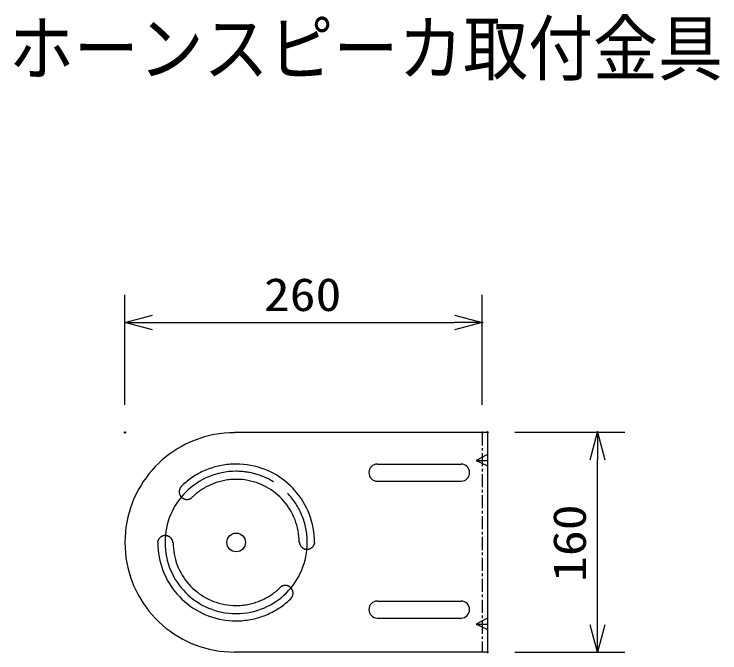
# Model space of a CAD drawing. Units: millimetres, scale not verified. Extents: x -62 to 63, y -57 to 57.
# Drawn here: x -35.1 to 16.3, y 10.8 to 57.3 of the extents above; entities that cross this region are included whole.
import ezdxf
from ezdxf.enums import TextEntityAlignment as Align

# ---------------------------------------------------------------- set-up
doc = ezdxf.new("R2010")
doc.units = ezdxf.units.MM
doc.header["$LTSCALE"] = 0.190318
doc.header["$PDMODE"] = 32
doc.header["$PDSIZE"] = 0.0952
doc.linetypes.add('CHAIN1', pattern=[8, 5, -1, 1, -1])
doc.linetypes.add('CHAIN2', pattern=[12, 9, -1, 1, -1])
for name, color, linetype in [('0-0_MOJI1', 2, 'Continuous'), ('0-2_GAIKEI', 1, 'Continuous'), ('0-3_WAKU', 3, 'Continuous'), ('0-4_DEFPOINTS', 7, 'Continuous')]:
    doc.layers.add(name, color=color, linetype=linetype)
doc.styles.add('ＭＳ ゴシック', font='')
doc.styles.get('ＭＳ ゴシック').set_extended_font_data('MS Gothic')

# ---------------------------------------------------------------- blocks, each defined once
blk = doc.blocks.new('_OPEN30')
at = {"layer": '0-4_DEFPOINTS'}
blk.add_line((0, 0), (-1, 0), dxfattribs=at)
blk.add_lwpolyline([(-1, 0.26795), (0, 0), (-1, -0.26795)], dxfattribs=at)

msp = doc.modelspace()

# ---------------------------------------------------------------- linework, layer by layer
at = {"layer": '0-2_GAIKEI', "color": 7}
for p, q in [((-19.0721, 26.8965), (-0.6638, 26.8965)), ((-0.6638, 26.8965), (-0.6638, 10.8965)), ((-0.6638, 10.8965), (-19.0757, 10.8965))]:
    msp.add_line(p, q, dxfattribs=at)
at = {"layer": '0-2_GAIKEI', "linetype": 'CHAIN1'}
msp.add_line((-1.0519, 26.8965), (-1.0519, 10.9565), dxfattribs=at)
at = {"layer": '0-2_GAIKEI'}
for p, q in [((-1.4891, 24.8511), (-0.7062, 24.4914)), ((-8.677, 24.583), (-2.5818, 24.583)), ((-1.9618, 23.9637), (-1.9618, 23.963)), ((-1.9618, 23.9623), (-1.9618, 23.963)), ((-8.677, 23.3417), (-2.6017, 23.3417)), ((-8.677, 14.6235), (-2.5818, 14.6235)), ((-1.9618, 14.0042), (-1.9618, 14.0035)), ((-1.9618, 14.0027), (-1.9618, 14.0035)), ((-8.677, 13.3822), (-2.6017, 13.3822)), ((-1.4891, 12.9384), (-0.7062, 12.5787))]:
    msp.add_line(p, q, dxfattribs=at)
at = {"layer": '0-2_GAIKEI', "color": 7}
for points in [[(-19.0721, 26.8638), (-19.4478, 26.8552), (-19.8189, 26.8294), (-20.1853, 26.7868), (-20.5463, 26.7279), (-20.9018, 26.6531), (-21.2513, 26.5627), (-21.5943, 26.457), (-21.9306, 26.3366), (-22.2598, 26.2017), (-22.5814, 26.0528), (-22.8951, 25.8902), (-23.2005, 25.7143), (-23.4972, 25.5255), (-23.7848, 25.3242), (-24.063, 25.1108), (-24.3314, 24.8856), (-24.5895, 24.6491), (-24.8371, 24.4016), (-25.0736, 24.1434), (-25.2988, 23.8751), (-25.5122, 23.5969), (-25.7135, 23.3093), (-25.9023, 23.0125), (-26.0782, 22.7072), (-26.2408, 22.3935), (-26.3897, 22.0718), (-26.5246, 21.7427), (-26.6451, 21.4064), (-26.7507, 21.0633), (-26.8411, 20.7139), (-26.916, 20.3584), (-26.9749, 19.9973), (-27.0174, 19.631), (-27.0432, 19.2598), (-27.0519, 18.8842), (-27.0432, 18.5085), (-27.0174, 18.1374), (-26.9749, 17.771), (-26.916, 17.41)], [(-26.916, 17.41), (-26.8411, 17.0545), (-26.7507, 16.705), (-26.6451, 16.362), (-26.5246, 16.0257), (-26.3897, 15.6965), (-26.2408, 15.3749), (-26.0782, 15.0612), (-25.9023, 14.7558), (-25.7135, 14.4591), (-25.5122, 14.1715), (-25.2988, 13.8933), (-25.0736, 13.625), (-24.8371, 13.3668), (-24.5895, 13.1193), (-24.3314, 12.8827), (-24.063, 12.6576), (-23.7848, 12.4441), (-23.4972, 12.2429), (-23.2005, 12.0541), (-22.8951, 11.8782), (-22.5814, 11.7156), (-22.2598, 11.5667), (-21.9306, 11.4318), (-21.5943, 11.3114), (-21.2513, 11.2058), (-20.9018, 11.1153), (-20.5463, 11.0405), (-20.1853, 10.9816), (-19.8189, 10.9391), (-19.4478, 10.9133), (-19.0721, 10.9046), (-19.0721, 10.9046)]]:
    msp.add_lwpolyline(points, dxfattribs=at)
at = {"layer": '0-2_GAIKEI'}
for points in [[(-0.7062, 25.2532), (-1.4891, 24.8511), (-0.6427, 24.8511)], [(-19.4898, 24.565), (-19.6212, 24.5512), (-19.7517, 24.5346), (-19.8812, 24.515), (-20.0098, 24.4925), (-20.1374, 24.4671), (-20.264, 24.4389), (-20.3894, 24.408), (-20.5138, 24.3743), (-20.6371, 24.3379), (-20.7591, 24.2988), (-20.88, 24.257), (-20.9996, 24.2127), (-21.1179, 24.1657), (-21.2349, 24.1162), (-21.3506, 24.0642), (-21.4649, 24.0097), (-21.5777, 23.9528), (-21.6891, 23.8935), (-21.7991, 23.8318), (-21.9075, 23.7677), (-22.0144, 23.7014), (-22.1197, 23.6328), (-22.2233, 23.5619), (-22.3253, 23.4888), (-22.4257, 23.4136), (-22.5242, 23.3362), (-22.6211, 23.2567), (-22.7161, 23.1752), (-22.8094, 23.0916), (-22.9007, 23.0061), (-22.9902, 22.9185), (-22.9902, 22.9185)], [(-13.2502, 18.8842), (-13.2564, 19.1528), (-13.2749, 19.4181), (-13.3053, 19.6801), (-13.3474, 19.9382), (-13.4009, 20.1924), (-13.4656, 20.4423), (-13.5411, 20.6876), (-13.6272, 20.928), (-13.7237, 21.1634), (-13.8302, 21.3933), (-13.9464, 21.6176), (-14.0722, 21.836), (-14.2072, 22.0481), (-14.3511, 22.2538), (-14.5037, 22.4527), (-14.6647, 22.6445), (-14.8338, 22.8291), (-15.0108, 23.0061), (-15.1954, 23.1752), (-15.3873, 23.3362), (-15.5862, 23.4888), (-15.7919, 23.6327), (-16.004, 23.7677), (-16.2224, 23.8935), (-16.4467, 24.0097), (-16.6766, 24.1162), (-16.912, 24.2126), (-17.1524, 24.2988), (-17.3977, 24.3743), (-17.6476, 24.4389), (-17.9018, 24.4924), (-18.1599, 24.5345), (-18.4219, 24.565), (-18.6873, 24.5834), (-18.9558, 24.5896), (-19.0905, 24.5881), (-19.2244, 24.5834), (-19.3575, 24.5757), (-19.4898, 24.565)], [(-19.3828, 23.4529), (-19.4879, 23.442), (-19.5923, 23.4287), (-19.6959, 23.4132), (-19.7988, 23.3953), (-19.9008, 23.3751), (-20.0021, 23.3527), (-20.1025, 23.3281), (-20.202, 23.3013), (-20.3006, 23.2723), (-20.3983, 23.2412), (-20.495, 23.208), (-20.5907, 23.1727), (-20.6854, 23.1353), (-20.7791, 23.0959), (-20.8717, 23.0546), (-20.9632, 23.0112), (-21.0536, 22.9659), (-21.1429, 22.9187), (-21.2309, 22.8696), (-21.3178, 22.8186), (-21.4034, 22.7658), (-21.4878, 22.7112), (-21.5709, 22.6548), (-21.6527, 22.5967), (-21.7331, 22.5368), (-21.8122, 22.4752), (-21.8899, 22.412), (-21.9661, 22.347), (-22.0409, 22.2805), (-22.1143, 22.2124), (-22.1861, 22.1427), (-22.1861, 22.1427)], [(-14.3675, 18.8842), (-14.3725, 19.1002), (-14.3873, 19.3136), (-14.4118, 19.5242), (-14.4456, 19.7319), (-14.4886, 19.9362), (-14.5406, 20.1372), (-14.6014, 20.3345), (-14.6706, 20.5278), (-14.7482, 20.7171), (-14.8338, 20.902), (-14.9273, 21.0824), (-15.0285, 21.258), (-15.137, 21.4286), (-15.2528, 21.594), (-15.3755, 21.754), (-15.505, 21.9083), (-15.641, 22.0567), (-15.7833, 22.199), (-15.9317, 22.3351), (-16.086, 22.4645), (-16.246, 22.5873), (-16.4114, 22.703), (-16.582, 22.8116), (-16.7576, 22.9127), (-16.938, 23.0062), (-17.1229, 23.0918), (-17.3122, 23.1694), (-17.5056, 23.2386), (-17.7028, 23.2994), (-17.9038, 23.3514), (-18.1082, 23.3944), (-18.3158, 23.4283), (-18.5264, 23.4527), (-18.7398, 23.4676), (-18.9558, 23.4725), (-19.0635, 23.4713), (-19.1706, 23.4676), (-19.277, 23.4615), (-19.3828, 23.4529)], [(-22.9308, 22.9789), (-22.94, 22.9696), (-22.9491, 22.9601), (-22.9579, 22.9504), (-22.9665, 22.9404), (-22.9748, 22.9303), (-22.983, 22.92), (-22.9909, 22.9095), (-22.9985, 22.8987), (-23.0059, 22.8878), (-23.0131, 22.8768), (-23.02, 22.8655), (-23.0266, 22.8541), (-23.033, 22.8425), (-23.0391, 22.8308), (-23.045, 22.8189), (-23.0505, 22.8068), (-23.0558, 22.7946), (-23.0608, 22.7822), (-23.0656, 22.7697), (-23.07, 22.757), (-23.0741, 22.7443), (-23.078, 22.7314), (-23.0815, 22.7183), (-23.0847, 22.7052), (-23.0877, 22.6919), (-23.0903, 22.6785), (-23.0926, 22.665), (-23.0945, 22.6514), (-23.0962, 22.6377), (-23.0975, 22.6238), (-23.0984, 22.6099), (-23.0991, 22.5959), (-23.0994, 22.5819), (-23.0991, 22.5586), (-23.0975, 22.5309), (-23.0946, 22.5037), (-23.0905, 22.4769), (-23.0851, 22.4505), (-23.0784, 22.4245)], [(-23.0784, 22.4245), (-23.0706, 22.3991), (-23.0617, 22.3741), (-23.0516, 22.3498), (-23.0404, 22.326), (-23.0282, 22.3029), (-23.015, 22.2804), (-23.0007, 22.2586), (-22.9855, 22.2375), (-22.9693, 22.2171), (-22.9523, 22.1975), (-22.9344, 22.1788), (-22.9156, 22.1608), (-22.896, 22.1438), (-22.8757, 22.1276), (-22.8546, 22.1124), (-22.8327, 22.0982), (-22.8102, 22.0849), (-22.7871, 22.0727), (-22.7633, 22.0615), (-22.739, 22.0515), (-22.7141, 22.0425), (-22.6886, 22.0347), (-22.6627, 22.0281), (-22.6363, 22.0227), (-22.6094, 22.0185), (-22.5822, 22.0157), (-22.5546, 22.0141), (-22.5319, 22.0138), (-22.5198, 22.014), (-22.5077, 22.0145), (-22.4957, 22.0152), (-22.4837, 22.0162), (-22.4718, 22.0174), (-22.46, 22.0189), (-22.4483, 22.0206), (-22.4366, 22.0225), (-22.425, 22.0247), (-22.4135, 22.0271), (-22.4021, 22.0298)], [(-22.4021, 22.0298), (-22.3908, 22.0327), (-22.3796, 22.0358), (-22.3685, 22.0391), (-22.3574, 22.0427), (-22.3465, 22.0465), (-22.3357, 22.0505), (-22.325, 22.0547), (-22.3144, 22.0591), (-22.3039, 22.0637), (-22.2935, 22.0686), (-22.2832, 22.0736), (-22.2731, 22.0788), (-22.263, 22.0843), (-22.2531, 22.0899), (-22.2434, 22.0957), (-22.2337, 22.1018), (-22.2242, 22.108), (-22.2148, 22.1144), (-22.2056, 22.1209), (-22.1965, 22.1277), (-22.1875, 22.1346), (-22.1787, 22.1417)], [(-24.212, 19.373), (-24.2355, 19.3685), (-24.2585, 19.3629), (-24.2812, 19.3565), (-24.3035, 19.3491), (-24.3254, 19.3408), (-24.3468, 19.3317), (-24.3677, 19.3217), (-24.3882, 19.3109), (-24.4081, 19.2993), (-24.4276, 19.2869), (-24.4464, 19.2737), (-24.4647, 19.2598), (-24.4824, 19.2452), (-24.4995, 19.2298), (-24.516, 19.2138), (-24.5318, 19.1972), (-24.5469, 19.1799), (-24.5613, 19.162), (-24.5749, 19.1435), (-24.5879, 19.1245), (-24.6, 19.1049), (-24.6114, 19.0848), (-24.622, 19.0641), (-24.6317, 19.043), (-24.6405, 19.0215), (-24.6485, 18.9995), (-24.6556, 18.9771), (-24.6618, 18.9542), (-24.667, 18.9311), (-24.6713, 18.9075), (-24.6746, 18.8837)], [(-23.5526, 18.8499), (-23.5546, 18.8751), (-23.5577, 18.9), (-23.5618, 18.9246), (-23.567, 18.9488), (-23.5732, 18.9726), (-23.5804, 18.996), (-23.5886, 19.0189), (-23.5978, 19.0414), (-23.6078, 19.0633), (-23.6188, 19.0848), (-23.6306, 19.1057), (-23.6433, 19.126), (-23.6569, 19.1458), (-23.6712, 19.1649), (-23.6863, 19.1834), (-23.7022, 19.2012), (-23.7188, 19.2184), (-23.7361, 19.2348), (-23.7541, 19.2505), (-23.7728, 19.2654), (-23.7921, 19.2796), (-23.812, 19.2929), (-23.8325, 19.3054), (-23.8535, 19.317), (-23.8751, 19.3278), (-23.8972, 19.3376), (-23.9198, 19.3465), (-23.9429, 19.3545), (-23.9664, 19.3615), (-23.9903, 19.3674), (-24.0146, 19.3724), (-24.0392, 19.3763), (-24.0642, 19.3791), (-24.0896, 19.3808), (-24.1152, 19.3813), (-24.1398, 19.3808), (-24.1642, 19.3792), (-24.1883, 19.3766), (-24.212, 19.373)], [(-24.6612, 18.8842), (-24.655, 18.6156), (-24.6365, 18.3502), (-24.6061, 18.0883), (-24.564, 17.8301), (-24.5105, 17.576), (-24.4459, 17.3261), (-24.3703, 17.0808), (-24.2842, 16.8404), (-24.1878, 16.605), (-24.0813, 16.3751), (-23.965, 16.1508), (-23.8393, 15.9324), (-23.7043, 15.7203), (-23.5604, 15.5146), (-23.4078, 15.3157), (-23.2468, 15.1238), (-23.0776, 14.9393), (-22.9006, 14.7623), (-22.7161, 14.5932), (-22.5242, 14.4322), (-22.3253, 14.2795), (-22.1196, 14.1356), (-21.9075, 14.0006), (-21.6891, 13.8749), (-21.4649, 13.7586), (-21.2349, 13.6522), (-20.9996, 13.5557), (-20.7591, 13.4696), (-20.5138, 13.3941), (-20.264, 13.3294), (-20.0098, 13.2759), (-19.7517, 13.2338), (-19.4898, 13.2034), (-19.2244, 13.1849), (-18.9558, 13.1787), (-18.8212, 13.1803), (-18.6872, 13.1849), (-18.5541, 13.1926), (-18.4218, 13.2034)], [(-23.544, 18.8842), (-23.5391, 18.6682), (-23.5242, 18.4548), (-23.4998, 18.2441), (-23.4659, 18.0365), (-23.4229, 17.8321), (-23.3709, 17.6312), (-23.3101, 17.4339), (-23.2409, 17.2406), (-23.1633, 17.0513), (-23.0777, 16.8664), (-22.9842, 16.686), (-22.8831, 16.5104), (-22.7745, 16.3398), (-22.6588, 16.1744), (-22.5361, 16.0144), (-22.4066, 15.8601), (-22.2706, 15.7117), (-22.1283, 15.5694), (-21.9798, 15.4334), (-21.8255, 15.3039), (-21.6656, 15.1812), (-21.5002, 15.0654), (-21.3296, 14.9569), (-21.154, 14.8557), (-20.9736, 14.7622), (-20.7887, 14.6766), (-20.5994, 14.5991), (-20.4061, 14.5298), (-20.2088, 14.4691), (-20.0079, 14.4171), (-19.8035, 14.374), (-19.5959, 14.3402), (-19.3852, 14.3157), (-19.1718, 14.3009), (-18.9558, 14.2959), (-18.8481, 14.2971), (-18.741, 14.3008), (-18.6346, 14.3069), (-18.5288, 14.3155)], [(-14.3588, 18.9186), (-14.3568, 18.8933), (-14.3538, 18.8684), (-14.3496, 18.8438), (-14.3444, 18.8196), (-14.3382, 18.7958), (-14.331, 18.7724), (-14.3228, 18.7494), (-14.3137, 18.727), (-14.3036, 18.705), (-14.2927, 18.6835), (-14.2808, 18.6626), (-14.2681, 18.6423), (-14.2546, 18.6225), (-14.2403, 18.6033), (-14.2252, 18.5848), (-14.2093, 18.567), (-14.1927, 18.5499), (-14.1754, 18.5334), (-14.1574, 18.5177), (-14.1387, 18.5028), (-14.1194, 18.4886), (-14.0995, 18.4753), (-14.0791, 18.4628), (-14.058, 18.4512), (-14.0364, 18.4404), (-14.0143, 18.4306), (-13.9917, 18.4216), (-13.9687, 18.4137), (-13.9452, 18.4067), (-13.9213, 18.4007), (-13.897, 18.3958), (-13.8723, 18.3919), (-13.8473, 18.3891), (-13.822, 18.3874), (-13.7963, 18.3868), (-13.7717, 18.3874), (-13.7473, 18.3889), (-13.7233, 18.3915), (-13.6995, 18.3951)], [(-13.6995, 18.3951), (-13.6761, 18.3997), (-13.653, 18.4053), (-13.6304, 18.4117), (-13.6081, 18.4191), (-13.5862, 18.4274), (-13.5648, 18.4365), (-13.5438, 18.4465), (-13.5234, 18.4574), (-13.5034, 18.469), (-13.484, 18.4814), (-13.4651, 18.4946), (-13.4468, 18.5085), (-13.4291, 18.5231), (-13.412, 18.5385), (-13.3955, 18.5545), (-13.3798, 18.5711), (-13.3646, 18.5884), (-13.3502, 18.6063), (-13.3365, 18.6248), (-13.3236, 18.6439), (-13.3114, 18.6635), (-13.3001, 18.6836), (-13.2895, 18.7042), (-13.2798, 18.7253), (-13.2709, 18.7469), (-13.2629, 18.7689), (-13.2558, 18.7913), (-13.2496, 18.8141), (-13.2444, 18.8373), (-13.2401, 18.8608), (-13.2368, 18.8847)], [(-18.5288, 14.3155), (-18.4237, 14.3264), (-18.3193, 14.3397), (-18.2157, 14.3553), (-18.1128, 14.3732), (-18.0107, 14.3933), (-17.9095, 14.4157), (-17.8091, 14.4403), (-17.7095, 14.4672), (-17.6109, 14.4961), (-17.5133, 14.5272), (-17.4165, 14.5605), (-17.3208, 14.5957), (-17.2261, 14.6331), (-17.1324, 14.6725), (-17.0398, 14.7138), (-16.9483, 14.7572), (-16.8579, 14.8025), (-16.7687, 14.8497), (-16.6806, 14.8988), (-16.5938, 14.9498), (-16.5081, 15.0026), (-16.4238, 15.0572), (-16.3407, 15.1136), (-16.2589, 15.1717), (-16.1785, 15.2316), (-16.0994, 15.2932), (-16.0218, 15.3564), (-15.9455, 15.4213), (-15.8707, 15.4878), (-15.7974, 15.5559), (-15.7256, 15.6256), (-15.7256, 15.6256)], [(-15.5094, 15.7385), (-15.5207, 15.7356), (-15.5319, 15.7325), (-15.543, 15.7292), (-15.5541, 15.7256), (-15.565, 15.7218), (-15.5758, 15.7178), (-15.5866, 15.7136), (-15.5972, 15.7092), (-15.6077, 15.7046), (-15.6181, 15.6998), (-15.6283, 15.6947), (-15.6385, 15.6895), (-15.6485, 15.6841), (-15.6584, 15.6784), (-15.6682, 15.6726), (-15.6779, 15.6666), (-15.6874, 15.6604), (-15.6968, 15.654), (-15.7061, 15.6475), (-15.7152, 15.6407), (-15.7242, 15.6338), (-15.733, 15.6267), (-15.733, 15.6267)], [(-14.8332, 15.3439), (-14.841, 15.3694), (-14.85, 15.3943), (-14.86, 15.4186), (-14.8712, 15.4424), (-14.8834, 15.4655), (-14.8967, 15.488), (-14.9109, 15.5098), (-14.9261, 15.5309), (-14.9422, 15.5512), (-14.9593, 15.5708), (-14.9772, 15.5895), (-14.996, 15.6075), (-15.0155, 15.6245), (-15.0359, 15.6407), (-15.057, 15.6559), (-15.0788, 15.6701), (-15.1012, 15.6834), (-15.1244, 15.6956), (-15.1481, 15.7067), (-15.1725, 15.7168), (-15.1974, 15.7258), (-15.2228, 15.7336), (-15.2488, 15.7402), (-15.2752, 15.7456), (-15.302, 15.7497), (-15.3292, 15.7526), (-15.3568, 15.7542), (-15.3795, 15.7545), (-15.3917, 15.7542), (-15.4038, 15.7538), (-15.4158, 15.7531), (-15.4278, 15.7521), (-15.4397, 15.7509), (-15.4515, 15.7494), (-15.4632, 15.7477), (-15.4749, 15.7457), (-15.4865, 15.7436), (-15.498, 15.7411), (-15.5094, 15.7385)], [(-14.9807, 14.7895), (-14.9714, 14.7988), (-14.9624, 14.8083), (-14.9536, 14.818), (-14.945, 14.828), (-14.9367, 14.8381), (-14.9285, 14.8484), (-14.9207, 14.8589), (-14.913, 14.8696), (-14.9056, 14.8805), (-14.8985, 14.8916), (-14.8916, 14.9028), (-14.885, 14.9143), (-14.8786, 14.9259), (-14.8725, 14.9376), (-14.8666, 14.9495), (-14.8611, 14.9616), (-14.8558, 14.9738), (-14.8508, 14.9862), (-14.8461, 14.9987), (-14.8417, 15.0113), (-14.8375, 15.0241), (-14.8337, 15.037), (-14.8301, 15.0501), (-14.8269, 15.0632), (-14.824, 15.0765), (-14.8214, 15.0899), (-14.8191, 15.1035), (-14.8172, 15.1171), (-14.8155, 15.1308), (-14.8142, 15.1446), (-14.8132, 15.1585), (-14.8126, 15.1725), (-14.8123, 15.1866), (-14.8126, 15.2099), (-14.8142, 15.2375), (-14.817, 15.2648), (-14.8212, 15.2916), (-14.8266, 15.318), (-14.8332, 15.3439)], [(-18.4218, 13.2034), (-18.2904, 13.2171), (-18.1599, 13.2338), (-18.0303, 13.2534), (-17.9017, 13.2759), (-17.7741, 13.3012), (-17.6476, 13.3294), (-17.5221, 13.3604), (-17.3977, 13.3941), (-17.2744, 13.4305), (-17.1524, 13.4696), (-17.0315, 13.5113), (-16.9119, 13.5557), (-16.7936, 13.6027), (-16.6766, 13.6521), (-16.5609, 13.7041), (-16.4466, 13.7586), (-16.3337, 13.8156), (-16.2223, 13.8749), (-16.1124, 13.9366), (-16.004, 14.0006), (-15.8971, 14.067), (-15.7918, 14.1356), (-15.6881, 14.2065), (-15.5861, 14.2795), (-15.4858, 14.3548), (-15.3872, 14.4322), (-15.2904, 14.5116), (-15.1954, 14.5932), (-15.1021, 14.6767), (-15.0108, 14.7623), (-14.9213, 14.8498), (-14.9213, 14.8498)], [(-0.7062, 13.3404), (-1.4891, 12.9384), (-0.6427, 12.9384)]]:
    msp.add_lwpolyline(points, dxfattribs=at)
at = {"layer": '0-2_GAIKEI', "linetype": 'CHAIN2'}
for points in [[(-20.7358, 23.7468), (-20.9709, 23.6541), (-21.2002, 23.5505), (-21.4234, 23.4362), (-21.6402, 23.3115), (-21.8502, 23.1769), (-22.0532, 23.0325), (-22.2487, 22.8788), (-22.4366, 22.7161), (-22.6164, 22.5447), (-22.7878, 22.3649), (-22.9505, 22.1771), (-23.1042, 21.9815), (-23.2485, 21.7786), (-23.3832, 21.5685), (-23.5078, 21.3517), (-23.6221, 21.1285), (-23.7258, 20.8992), (-23.8185, 20.6641), (-23.8999, 20.4236), (-23.9696, 20.1779), (-24.0275, 19.9275), (-24.073, 19.6726), (-24.1059, 19.4135), (-24.1259, 19.1506), (-24.1326, 18.8842), (-24.1259, 18.6178), (-24.1059, 18.3549), (-24.073, 18.0958), (-24.0275, 17.8409), (-23.9696, 17.5904), (-23.8999, 17.3448), (-23.8185, 17.1042), (-23.7258, 16.8692), (-23.6221, 16.6398), (-23.5078, 16.4166), (-23.3832, 16.1998), (-23.2485, 15.9898), (-23.1042, 15.7868), (-22.9505, 15.5913)], [(-16.2295, 23.2857), (-16.3041, 23.3311), (-16.3796, 23.3754), (-16.4558, 23.4184), (-16.5329, 23.4601), (-16.6107, 23.5006), (-16.6893, 23.5398), (-16.7687, 23.5776), (-16.8488, 23.6142), (-16.9296, 23.6494), (-17.0111, 23.6833), (-17.0933, 23.7159), (-17.1762, 23.747), (-17.2598, 23.7768), (-17.344, 23.8052), (-17.4289, 23.8321), (-17.5144, 23.8577), (-17.6005, 23.8818), (-17.6872, 23.9044), (-17.7744, 23.9256), (-17.8623, 23.9453), (-17.9507, 23.9635), (-18.0396, 23.9802), (-18.1291, 23.9953), (-18.2191, 24.009), (-18.3096, 24.021), (-18.4006, 24.0315), (-18.492, 24.0405), (-18.5839, 24.0478), (-18.6763, 24.0535), (-18.7691, 24.0577), (-18.8622, 24.0601), (-18.9558, 24.061), (-19.2222, 24.0542), (-19.4851, 24.0342), (-19.7442, 24.0013), (-19.9991, 23.9558), (-20.2496, 23.898), (-20.4952, 23.8282), (-20.7358, 23.7468)], [(-14.9065, 22.1099), (-14.9832, 22.2038), (-15.0621, 22.2958), (-15.143, 22.3859), (-15.226, 22.4742)], [(-14.5284, 16.1998), (-14.4037, 16.4166), (-14.2894, 16.6398), (-14.1857, 16.8692), (-14.093, 17.1042), (-14.0116, 17.3448), (-13.9419, 17.5904), (-13.8841, 17.8409), (-13.8385, 18.0958), (-13.8056, 18.3549), (-13.7856, 18.6178), (-13.7789, 18.8842), (-13.7805, 19.0145), (-13.7853, 19.144), (-13.7932, 19.2727), (-13.8043, 19.4005), (-13.8185, 19.5274), (-13.8356, 19.6534), (-13.8558, 19.7784), (-13.879, 19.9023), (-13.9051, 20.0253), (-13.934, 20.1471), (-13.9658, 20.2678), (-14.0005, 20.3873), (-14.0379, 20.5056), (-14.078, 20.6227), (-14.1209, 20.7385), (-14.1664, 20.8529), (-14.2145, 20.966), (-14.2652, 21.0778), (-14.3185, 21.188), (-14.3743, 21.2968), (-14.4326, 21.4042), (-14.4933, 21.5099), (-14.5564, 21.6141), (-14.6218, 21.7166), (-14.6896, 21.8175), (-14.7597, 21.9167), (-14.832, 22.0142), (-14.9065, 22.1099)], [(-22.9505, 15.5913), (-22.7878, 15.4034), (-22.6164, 15.2236), (-22.4366, 15.0522), (-22.2487, 14.8895), (-22.0532, 14.7358), (-21.8502, 14.5915), (-21.6402, 14.4569), (-21.4234, 14.3322), (-21.2002, 14.2179), (-20.9709, 14.1142), (-20.7358, 14.0215), (-20.4952, 13.9401), (-20.2496, 13.8704), (-19.9991, 13.8126), (-19.7442, 13.767), (-19.4851, 13.7341), (-19.2222, 13.7141), (-18.9558, 13.7074), (-18.6894, 13.7141), (-18.4265, 13.7341), (-18.1675, 13.767), (-17.9125, 13.8126), (-17.6621, 13.8704), (-17.4164, 13.9401), (-17.1759, 14.0215), (-16.9408, 14.1142), (-16.7114, 14.2179), (-16.4882, 14.3322), (-16.2714, 14.4569), (-16.0614, 14.5915), (-15.8584, 14.7358), (-15.6628, 14.8895), (-15.475, 15.0522), (-15.2952, 15.2236), (-15.1238, 15.4034), (-14.9611, 15.5913), (-14.8074, 15.7868), (-14.663, 15.9898), (-14.5284, 16.1998)]]:
    msp.add_lwpolyline(points, dxfattribs=at)
at = {"layer": '0-2_GAIKEI'}
msp.add_circle((-18.9558, 18.8842), 0.6783, dxfattribs=at)
for centre, start, end in [((-8.677, 23.963), 90, 180), ((-2.5818, 23.963), 0, 90), ((-8.677, 23.9617), 180, 270), ((-2.5818, 23.963), 270, 0), ((-8.677, 14.0035), 90, 180), ((-2.5818, 14.0035), 0, 90), ((-8.677, 14.0022), 180, 270), ((-2.5818, 14.0035), 270, 0)]:
    msp.add_arc(centre, 0.62, start, end, dxfattribs=at)
at = {"layer": '0-3_WAKU'}
for p, q in [((-27.0519, 28.8902), (-27.0519, 36.8902)), ((-1.0519, 28.8902), (-1.0519, 36.8902)), ((-25.0519, 34.8902), (-3.0519, 34.8902)), ((1.3362, 26.8965), (9.3362, 26.8965)), ((7.3362, 12.8965), (7.3362, 24.8965)), ((1.3362, 10.8965), (9.3362, 10.8965))]:
    msp.add_line(p, q, dxfattribs=at)
at = {"layer": '0-4_DEFPOINTS'}
for p in [(-1.0519, 34.8902), (-27.0519, 26.8902), (-1.0519, 26.8902), (-0.6638, 26.8965), (7.3362, 26.8965), (-0.6638, 10.8965)]:
    msp.add_point(p, dxfattribs=at)

# ---------------------------------------------------------------- block references
at = {"layer": '0-3_WAKU', "xscale": 2, "yscale": 2}
for p, rotation in [((-27.0519, 34.8902), 180), ((7.3362, 26.8965), 90), ((7.3362, 10.8965), 270)]:
    msp.add_blockref('_OPEN30', p, dxfattribs=dict(at, rotation=rotation))
msp.add_blockref('_OPEN30', (-1.0519, 34.8902), dxfattribs=at)

# ---------------------------------------------------------------- texts
at = {"layer": '0-0_MOJI1', "style": 'ＭＳ ゴシック', "width": 0.9}
msp.add_text('ホーンスピーカ取付金具', height=3.848, dxfattribs=at).set_placement((-35.4973, 51.7555), align=Align.BOTTOM_LEFT)
at = {"layer": '0-3_WAKU', "style": 'ＭＳ ゴシック', "width": 1.15}
msp.add_text('260', height=2.405, dxfattribs=at).set_placement((-16.939, 34.9998), align=Align.BOTTOM_LEFT)
msp.add_text('160', height=2.405, rotation=90, dxfattribs=at).set_placement((7.2266, 16.0093), align=Align.BOTTOM_LEFT)

doc.saveas('drawing.dxf')
